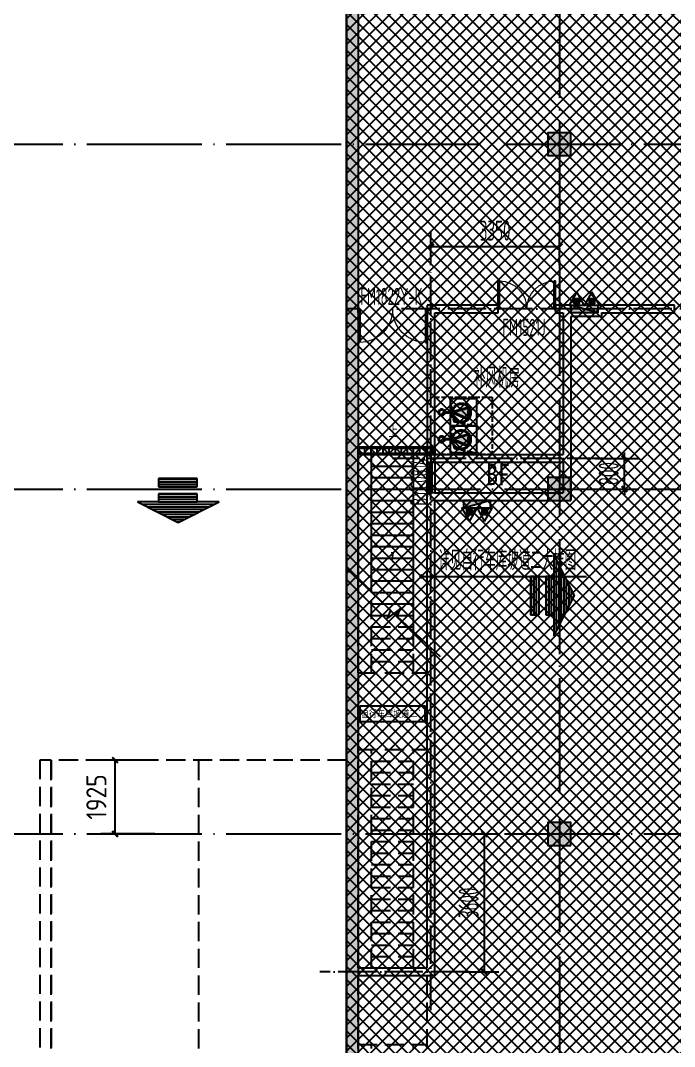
# Model space of a CAD drawing. Extents: x -473190 to 2138458, y -81875 to 2633646.
# Drawn here: x -86048 to -68998, y 23262 to 50038 of the extents above; entities that cross this region are included whole.
import ezdxf

# ---------------------------------------------------------------- set-up
doc = ezdxf.new("R2010")
doc.units = 0
doc.header["$LTSCALE"] = 1000
for name, pattern in [('DASH', [0.35, 0.25, -0.1]), ('DOTE', [2.42, 2, -0.2, 0.02, -0.2]), ('排水', [1.1, 1, -0.1])]:
    doc.linetypes.add(name, pattern=pattern)
for name, color, linetype in [('03小品', 2, 'Continuous'), ('A-COLUMN', 2, 'Continuous'), ('A-ROOM_NAME', 23, 'Continuous'), ('A-STAIR', 3, 'Continuous'), ('A-WALL', 2, 'Continuous'), ('A-WINDOW', 4, 'Continuous'), ('DIM_LEAD', 3, 'Continuous'), ('DIM_SYMB', 3, 'Continuous'), ('DOOR_FIRE', 4, 'Continuous'), ('DOOR_FIRE_TEXT', 7, 'Continuous'), ('DOTE', 1, 'DOTE'), ('PUB_DIM', 3, 'Continuous'), ('PUB_HATCH', 8, 'Continuous'), ('PUB_TEXT', 7, 'Continuous'), ('W-EQUIP_消火栓', 7, 'Continuous'), ('W-EQUIP_灭火器', 7, 'Continuous'), ('WINDOW', 4, 'Continuous'), ('WINDOW_TEXT', 7, 'Continuous'), ('索引线', 252, 'Continuous'), ('集水坑', 4, 'Continuous'), ('雨棚投影', 147, 'Continuous')]:
    doc.layers.add(name, color=color, linetype=linetype)
doc.layers.add('GPS-污水', color=2, linetype='排水', lineweight=40)
doc.styles.add('8B2_01', font='simhei.ttf', dxfattribs={"width": 0.8})
doc.styles.add('8B2_02', font='tssdeng.shx', dxfattribs={"width": 0.6, "bigfont": 'TSSDCHN.shx'})
doc.styles.add('_TCH_DIM', font='SIMPLEX', dxfattribs={"bigfont": 'GBCBIG'})
doc.styles.add('_TCH_DIM_T3', font='tssdeng.shx', dxfattribs={"width": 0.564706, "bigfont": '@@@tssdchn.shx'})
doc.styles.add('_TCH_WINDOW', font='tssdeng.shx', dxfattribs={"width": 0.8, "height": 3.5, "bigfont": 'tssdchn.shx'})
doc.styles.get("Standard").update_dxf_attribs({"font": 'gbenor.shx', "bigfont": 'gbcbig.shx'})
doc.styles.add('STANDARD_T3', font='gbenor.shx', dxfattribs={"bigfont": 'gbcbig.shx'})
doc.dimstyles.new('_TCH_ARCH&&150', dxfattribs={"dimtxt": 525, "dimasz": 150, "dimexe": 375, "dimexo": 450, "dimgap": 150, "dimtad": 1, "dimdec": 0, "dimzin": 0, "dimdsep": 46, "dimtxsty": '_TCH_DIM_T3', "dimblk": 'ARCHTICK', "dimcen": 0.09, "dimclrt": 7, "dimazin": 2, "dimtfac": 1, "dimtdec": 0, "dimtix": 1, "dimtmove": 2, "dimatfit": 3, "dimfxl": 0, "dimtolj": 1, "dimtzin": 0, "dimarcsym": 0})
doc.dimstyles.new('STANDARD&&150', dxfattribs={"dimtxt": 525, "dimasz": 150, "dimexe": 375, "dimexo": 450, "dimgap": 225, "dimtad": 1, "dimdec": 0, "dimzin": 0, "dimdsep": 46, "dimtxsty": 'STANDARD_T3', "dimblk": 'ARCHTICK', "dimcen": 0.09, "dimadec": 0, "dimazin": 0, "dimtfac": 1, "dimtdec": 0, "dimtix": 1, "dimtmove": 2, "dimatfit": 3, "dimfxl": 0, "dimtolj": 1, "dimtzin": 0, "dimarcsym": 0})
pattern_1 = [(180, (1311608.96, -1168846.2), (8e-15, -101.6), [])]

# ---------------------------------------------------------------- blocks, each defined once
blk = doc.blocks.new('坡道')
at = {"layer": '雨棚投影', "linetype": 'DASH', "lineweight": -3, "ltscale": 2}
blk.add_line((-138368, -493850), (-175993, -493851), dxfattribs=at)
for points in [[(-138368, -490000), (-175993, -490001), (-175993, -497701), (-138368, -497700)], [(-138368, -498000), (-138368, -497701), (-175993, -497701), (-175993, -498000)]]:
    blk.add_lwpolyline(points, close=True, dxfattribs=at)
blk = doc.blocks.new('自行车坡道')
at = {"layer": 'A-STAIR'}
for p, q in [((-72448, -339871), (-67495, -339871)), ((-67495, -341671), (-67495, -339871)), ((-72119, -340221), (-67495, -340221)), ((-71995, -340353), (-71995, -340221)), ((-71695, -340638), (-71695, -340221)), ((-71395, -340993), (-71395, -340221)), ((-71095, -341321), (-71095, -340221)), ((-70795, -341321), (-70795, -340221)), ((-70495, -341321), (-70495, -340221)), ((-70195, -341321), (-70195, -340221)), ((-69895, -341321), (-69895, -340221)), ((-69595, -341321), (-69595, -340221)), ((-69295, -341321), (-69295, -340221)), ((-68995, -341321), (-68995, -340221)), ((-68695, -341321), (-68695, -340221)), ((-68395, -341321), (-68395, -340221)), ((-68095, -341321), (-68095, -340221)), ((-67795, -341321), (-67795, -340221)), ((-71095, -341321), (-67495, -341321)), ((-70759, -341671), (-67495, -341671))]:
    blk.add_line(p, q, dxfattribs=at)
at = {"layer": 'DIM_SYMB'}
blk.add_lwpolyline([(-72776, -339521), (-71718, -340648), (-71513, -340560), (-71768, -340902), (-71564, -340812), (-70507, -341939)], dxfattribs=at)
at = {"layer": '雨棚投影', "color": 252, "linetype": 'DASH', "lineweight": -3, "ltscale": 2}
for p, q in [((-96295, -339871), (-72448, -339871)), ((-82895, -341671), (-82895, -339871)), ((-80895, -341671), (-80895, -339871)), ((-75195, -341671), (-75195, -339871)), ((-73195, -341671), (-73195, -339871)), ((-88595, -340221), (-82895, -340221)), ((-80895, -340221), (-75195, -340221)), ((-80595, -341321), (-80595, -340221)), ((-80295, -341321), (-80295, -340221)), ((-79995, -341321), (-79995, -340221)), ((-79695, -341321), (-79695, -340221)), ((-79395, -341321), (-79395, -340221)), ((-79095, -341321), (-79095, -340221)), ((-78795, -341321), (-78795, -340221)), ((-78495, -341321), (-78495, -340221)), ((-78195, -341321), (-78195, -340221)), ((-77895, -341321), (-77895, -340221)), ((-77595, -341321), (-77595, -340221)), ((-77295, -341321), (-77295, -340221)), ((-76995, -341321), (-76995, -340221)), ((-76695, -341321), (-76695, -340221)), ((-76395, -341321), (-76395, -340221)), ((-76095, -341321), (-76095, -340221)), ((-75795, -341321), (-75795, -340221)), ((-75495, -341321), (-75495, -340221)), ((-73195, -340221), (-72119, -340221)), ((-72895, -341321), (-72895, -340221)), ((-72595, -341321), (-72595, -340221)), ((-72295, -341321), (-72295, -340221)), ((-71995, -341321), (-71995, -340353)), ((-71695, -341321), (-71695, -340869)), ((-71395, -341321), (-71395, -340993)), ((-88595, -341321), (-82895, -341321)), ((-80895, -341321), (-75195, -341321)), ((-73195, -341321), (-71095, -341321)), ((-96295, -341671), (-70759, -341671))]:
    blk.add_line(p, q, dxfattribs=at)
blk = doc.blocks.new('$SB01_1')
h = blk.add_hatch(color=256)
h.dxf.hatch_style = 1
h.paths.add_polyline_path([(-0.381, -0.323), (0.5, 0), (-0.381, 0.323)])
h.paths.add_polyline_path([(0, 0), (0.002, 0), (0.002, 0.001), (0, 0.001)], flags=24)
h.paths.add_polyline_path([(0, -0.002), (0.003, -0.002), (0.003, -0.001), (0, -0.001)], flags=24)
h.paths.add_polyline_path([(0, -0.003), (0.003, -0.003), (0.003, -0.002), (0, -0.002)], flags=24)
for p, q in [((0.5, 0), (-0.381, 0.323)), ((-0.381, 0.323), (-0.381, -0.323)), ((0.5, 0), (-0.381, -0.323))]:
    blk.add_line(p, q)
blk.add_circle((0, 0), 0.5)
at = {"flags": 1}
for tag, p in [('UNIT', (0, 0)), ('SPEC', (0, -0.002)), ('WHAT', (0, -0.003))]:
    blk.add_attdef(tag, p, '', height=0.001, dxfattribs=at)
blk = doc.blocks.new('人防集水坑')
at = {"layer": 'GPS-污水', "linetype": '排水'}
for p, q in [((307486, 701151), (307284, 701151)), ((307486, 700451), (307284, 700451))]:
    blk.add_line(p, q, dxfattribs=at)
for centre in [(307561, 701151), (307561, 700451)]:
    blk.add_circle(centre, 75, dxfattribs=at)
at = {"layer": '集水坑', "linetype": 'DASH', "ltscale": 0.5}
blk.add_lwpolyline([(306241, 700051), (306241, 701551), (307741, 701551), (307741, 700051)], close=True, dxfattribs=at)
at = {"layer": '集水坑', "linetype": 'Continuous', "ltscale": 0.5}
for points in [[(306641, 701501), (306641, 700801), (307341, 700801), (307341, 701501)], [(306641, 700801), (306641, 700101), (307341, 700101), (307341, 700801)]]:
    blk.add_lwpolyline(points, close=True, dxfattribs=at)
at = {"layer": '集水坑', "linetype": 'DASH', "ltscale": 0.5}
for points in [[(307341, 700801), (307237, 701397), (306641, 701501)], [(307347, 700101), (307243, 700697), (306647, 700801)]]:
    blk.add_lwpolyline(points, dxfattribs=at)
at = {"layer": 'GPS-污水', "linetype": '排水', "xscale": -480.0000000000002, "yscale": 480.0000000000002, "zscale": 480.0000000000002, "rotation": 176.2535374729293}
for p in [(307045, 701164, 0), (307045, 700464, 0)]:
    blk.add_blockref('$SB01_1', p, dxfattribs=at)
blk = doc.blocks.new('A$C3672542B')
at = {"layer": '集水坑', "linetype": 'Continuous', "rotation": 180}
blk.add_blockref('人防集水坑', (321974.7, 553032.5), dxfattribs=at)
blk = doc.blocks.new('TH66')
h = blk.add_hatch()
h.set_pattern_fill('ANSI31', color=246, scale=64, angle=135, style=0)
h.set_pattern_definition(pattern_1)
h.paths.add_polyline_path([(1277447, 511619), (1277447, 511948), (1278305, 511948), (1276651, 512782), (1274986, 511948), (1275880, 511948), (1275880, 511619)])
h = blk.add_hatch()
h.set_pattern_fill('ANSI31', color=246, scale=64, angle=135, style=0)
h.set_pattern_definition(pattern_1)
h.paths.add_polyline_path([(1277447, 510999), (1277447, 511335), (1275880, 511335), (1275880, 510999)])
at = {"color": 2}
for p, q in [((1276651, 512782), (1274986, 511948)), ((1278305, 511948), (1276651, 512782)), ((1274986, 511948), (1275880, 511948)), ((1275880, 511948), (1275880, 511619)), ((1277447, 511948), (1278305, 511948)), ((1277447, 511619), (1277447, 511948)), ((1275880, 511619), (1277447, 511619)), ((1275880, 511335), (1277447, 511335)), ((1275880, 511335), (1275880, 510999)), ((1277447, 510999), (1277447, 511335)), ((1275880, 510999), (1277447, 510999))]:
    blk.add_line(p, q, dxfattribs=at)
blk = doc.blocks.new('A$C145B3C7C')
at = {"xscale": 0.6400000000000001, "yscale": 0.6400000000000001, "zscale": 0.6400000000000001}
for p, rotation in [((818466, 204157), 180), ((-316442, 691125), 270)]:
    blk.add_blockref('TH66', p, dxfattribs=dict(at, rotation=rotation))
blk = doc.blocks.new('A$C4F5A101F')
at = {"layer": 'DOTE', "color": 127, "linetype": 'DOTE', "ltscale": 1.5}
for p, q in [((-279889.7, 16373.7), (-279889.7, -213765.2)), ((-274639.7, 16373.7), (-274639.7, -213765.2))]:
    blk.add_line(p, q, dxfattribs=at)
at = {"layer": 'DOTE', "color": 16, "linetype": 'DOTE', "ltscale": 1.5}
for p, q in [((-297848.4, -111257.4), (-173939.7, -111257.4)), ((-297848.4, -120257.4), (-173939.7, -120257.4)), ((-297848.4, -129257.4), (-173939.7, -129257.4))]:
    blk.add_line(p, q, dxfattribs=at)
blk = doc.blocks.new('_ArchTick')
at = {"color": 0, "linetype": 'ByBlock', "const_width": 0.4}
blk.add_lwpolyline([(-0.5, -0.5), (0.5, 0.5)], dxfattribs=at)
blk = doc.blocks.new('*D5468')
at = {"layer": 'Defpoints', "color": 0, "transparency": 16777216}
for p in [(-16489, -102500), (-15277, -102500), (-16489, -103300)]:
    blk.add_point(p, dxfattribs=at)
at = {"layer": 'PUB_DIM', "color": 0, "lineweight": -2, "transparency": 16777216}
for p, q in [((-16039, -102500), (-14902, -102500)), ((-15277, -102500), (-15277, -102350)), ((-15277, -103300), (-15277, -102500)), ((-16039, -103300), (-14902, -103300)), ((-15277, -103300), (-15277, -103450))]:
    blk.add_line(p, q, dxfattribs=at)
at = {"layer": 'PUB_DIM', "color": 0, "lineweight": -2, "transparency": 16777216, "xscale": 150, "yscale": 150, "zscale": 150}
for p, rotation in [((-15277, -102500), 270), ((-15277, -103300), 90)]:
    blk.add_blockref('_ArchTick', p, dxfattribs=dict(at, rotation=rotation))
at = {"layer": 'PUB_DIM', "color": 7, "transparency": 16777216, "insert": (-15690, -102900), "char_height": 525, "attachment_point": 5, "rotation": 90, "style": '_TCH_DIM_T3'}
blk.add_mtext('\\A1;800', dxfattribs=at)
blk = doc.blocks.new('*D5471')
at = {"layer": 'Defpoints', "color": 0, "transparency": 16777216}
for p in [(-16975, -96970), (-20325, -97906), (-16975, -97906)]:
    blk.add_point(p, dxfattribs=at)
at = {"layer": 'PUB_DIM', "color": 0, "lineweight": -2, "transparency": 16777216}
for p, q in [((-20325, -97456), (-20325, -96595)), ((-16975, -97456), (-16975, -96595)), ((-20325, -96970), (-16975, -96970))]:
    blk.add_line(p, q, dxfattribs=at)
at = {"layer": 'PUB_DIM', "color": 0, "lineweight": -2, "transparency": 16777216, "xscale": 150, "yscale": 150, "zscale": 150, "rotation": 180}
blk.add_blockref('_ArchTick', (-20325, -96970), dxfattribs=at)
at = {"layer": 'PUB_DIM', "color": 0, "lineweight": -2, "transparency": 16777216, "xscale": 150, "yscale": 150, "zscale": 150}
blk.add_blockref('_ArchTick', (-16975, -96970), dxfattribs=at)
at = {"layer": 'PUB_DIM', "color": 7, "transparency": 16777216, "insert": (-18650, -96557), "char_height": 525, "attachment_point": 5, "style": '_TCH_DIM_T3'}
blk.add_mtext('\\A1;3350', dxfattribs=at)
blk = doc.blocks.new('*D5476')
at = {"layer": 'Defpoints', "color": 0, "transparency": 16777216}
for p in [(-19900, -112300), (-18930, -112300), (-19900, -115900)]:
    blk.add_point(p, dxfattribs=at)
at = {"layer": 'PUB_DIM', "color": 0, "lineweight": -2, "transparency": 16777216}
for p, q in [((-19450, -112300), (-18555, -112300)), ((-18930, -115900), (-18930, -112300)), ((-19450, -115900), (-18555, -115900))]:
    blk.add_line(p, q, dxfattribs=at)
at = {"layer": 'PUB_DIM', "color": 0, "lineweight": -2, "transparency": 16777216, "xscale": 150, "yscale": 150, "zscale": 150}
for p, rotation in [((-18930, -112300), 90), ((-18930, -115900), 270)]:
    blk.add_blockref('_ArchTick', p, dxfattribs=dict(at, rotation=rotation))
at = {"layer": 'PUB_DIM', "color": 7, "transparency": 16777216, "insert": (-19342, -114100), "char_height": 525, "attachment_point": 5, "rotation": 90, "style": '_TCH_DIM_T3'}
blk.add_mtext('\\A1;3600', dxfattribs=at)
blk = doc.blocks.new('A$C5C451EB0')
at = {"layer": '03小品'}
h = blk.add_hatch(dxfattribs=at)
h.set_pattern_fill('ANSI31', color=8, scale=100, angle=495, style=0)
h.set_pattern_definition([(180, (-767005.92, 3086967.97), (-1e-13, -158.75), [])])
h.paths.add_polyline_path([(-170, -170), (-30, -170), (-30, 1770), (-170, 1770)])
at = {"layer": '03小品', "color": 4}
blk.add_lwpolyline([(0, 367), (0, -200), (-200, -200), (-200, 1800), (0, 1800), (0, 367)], dxfattribs=at)
blk.add_lwpolyline([(-30, 367), (-30, -170), (-170, -170), (-170, 1770), (-30, 1770)], close=True, dxfattribs=at)
at = {"layer": '雨棚投影', "linetype": 'DASH', "lineweight": -3, "ltscale": 2}
blk.add_line((0, 1800), (0, -200), dxfattribs=at)
blk = doc.blocks.new('$TwtSys$00000434')
for p, q in [((-0.5, 0.5), (-0.5, -0.5)), ((-0.5, -0.5), (0.5, 0.5)), ((0.5, 0.5), (-0.5, 0.5)), ((0.5, -0.5), (0.5, 0.5)), ((-0.5, -0.5), (0.5, -0.5))]:
    blk.add_line(p, q)
blk.add_solid([(0.5, -0.5), (0.5, 0.5), (-0.5, -0.5)])
blk = doc.blocks.new('$TwtSys$00000546')
h = blk.add_hatch()
h.set_pattern_fill('ANSI31', color=256, scale=200, style=0)
h.set_pattern_definition([(45, (-38543.802, -6670.83), (-17.67767, 17.67767), [])])
h.paths.add_polyline_path([(-65, 174), (65, 174), (65, 44), (-65, 44)])
for points in [[(0, 344), (-198, 0), (198, 0)], [(-65, 174), (65, 174), (65, 44), (-65, 44)]]:
    blk.add_lwpolyline(points, close=True)
blk = doc.blocks.new('_FZH')
blk.add_lwpolyline([(-0.5, -0.5), (0.5, -0.5), (0.5, 0.5), (-0.5, 0.5)], close=True)
at = {"layer": 'PUB_HATCH'}
blk.add_solid([(-0.5, -0.5), (0.5, -0.5), (-0.5, 0.5), (0.5, 0.5)], dxfattribs=at)
blk = doc.blocks.new('zzzzzzzzzzzzzzzz')
at = {"layer": 'PUB_HATCH'}
for points in [[(-95459, -220260), (-95459, -287560), (-95159, -287560), (-95159, -220260)], [(-95459, -287560), (-95459, -319260), (-95159, -319260), (-95159, -287560)]]:
    blk.add_hatch(color=256, dxfattribs=at).paths.add_polyline_path(points)
at = {"layer": 'A-WALL'}
for p, q in [((-95459, -220260), (-95459, -287560)), ((-95159, -220260), (-95159, -287560)), ((-95459, -287560), (-95459, -319260)), ((-95159, -287560), (-95459, -287560)), ((-95159, -287560), (-95159, -319260))]:
    blk.add_line(p, q, dxfattribs=at)
at = {"layer": 'A-COLUMN', "xscale": 600, "yscale": 600, "zscale": 600, "rotation": 90}
for p in [(-89909, -283260), (-89909, -292260), (-89909, -301260)]:
    blk.add_blockref('_FZH', p, dxfattribs=at)
blk = doc.blocks.new('ADFASDF')
h = blk.add_hatch()
h.set_pattern_fill('ANSI37', color=8, scale=150)
h.set_pattern_definition([(45, (0, 0), (-168.3798, 168.3798), []), (135, (0, 0), (-168.3798, -168.3798), [])])
h.paths.add_polyline_path([(521397, 239186), (521397, 224886), (539697, 224886), (539697, 169261), (524947, 169261), (524947, 171211), (527822, 171211), (527922, 176611), (501318, 176611), (501125, 109884), (530547, 109887), (530547, 107449), (538188, 100503), (536147, 98236), (540086, 94690), (517812, 69953), (517812, 59790), (482108, 20136), (405247, 20136), (405247, 26086), (391997, 40436), (391997, 64736), (399997, 64738), (399997, 239186), (409022, 239186)])
blk.add_lwpolyline([(501318, 176611), (501125, 109884), (530547, 109887), (530547, 107449), (538188, 100503), (536147, 98236), (540086, 94690), (517812, 69953), (517812, 59790), (482108, 20136), (405247, 20136), (405247, 26086), (391997, 40436), (391997, 64736), (399997, 64738), (399997, 239186)])
blk = doc.blocks.new('*D3565')
at = {"layer": 'Defpoints', "color": 0, "transparency": 16777216}
for p in [(-83582, 30736), (-82098, 30736), (-82098, 28811)]:
    blk.add_point(p, dxfattribs=at)
at = {"layer": 'PUB_DIM', "color": 0, "lineweight": -2, "transparency": 16777216}
for p, q in [((-82548, 30736), (-83957, 30736)), ((-83582, 28811), (-83582, 30736)), ((-82548, 28811), (-83957, 28811))]:
    blk.add_line(p, q, dxfattribs=at)
at = {"layer": 'PUB_DIM', "color": 0, "lineweight": -2, "transparency": 16777216, "xscale": 150, "yscale": 150, "zscale": 150}
for p, rotation in [((-83582, 30736), 90), ((-83582, 28811), 270)]:
    blk.add_blockref('_ArchTick', p, dxfattribs=dict(at, rotation=rotation))
at = {"layer": 'PUB_DIM', "color": 0, "transparency": 16777216, "insert": (-84070, 29773), "char_height": 525, "attachment_point": 5, "rotation": 90, "style": 'STANDARD_T3'}
blk.add_mtext('\\A1;1925', dxfattribs=at)
blk = doc.blocks.new('$DorLib2D$00000002')
for p, q in [((-0.5, 0), (-0.5, 0.4875)), ((-0.475, 0.4875), (-0.5, 0.4875)), ((-0.475, 0), (-0.475, 0.4875)), ((0.475, 0), (0.475, 0.4875)), ((0.475, 0.4875), (0.5, 0.4875)), ((0.5, 0), (0.5, 0.4875)), ((-0.5, 0), (-0.475, 0)), ((0.5, 0), (0.475, 0))]:
    blk.add_line(p, q)
at = {"lineweight": 13}
for centre, start, end in [((-0.4875, 0), 0, 88.53072), ((0.4875, 0), 91.46928, 180)]:
    blk.add_arc(centre, 0.4875, start, end, dxfattribs=at)
blk = doc.blocks.new('$WINLIB2D$00000039')
at = {"color": 0}
for points in [[(-0.5, 0.5), (-0.5, -0.5)], [(0.5, 0.5), (-0.5, 0.5)], [(0.5, -0.5), (0.5, 0.5)], [(-0.5, 0.167), (0.5, 0.167)], [(-0.452, -0.167), (-0.5, 0.084)], [(-0.384, -0.167), (-0.448, 0.167)], [(-0.316, -0.167), (-0.38, 0.167)], [(-0.248, -0.167), (-0.312, 0.167)], [(-0.18, -0.167), (-0.244, 0.167)], [(-0.112, -0.167), (-0.176, 0.167)], [(-0.044, -0.167), (-0.108, 0.167)], [(0.024, -0.167), (-0.04, 0.167)], [(0.092, -0.167), (0.028, 0.167)], [(0.16, -0.167), (0.096, 0.167)], [(0.228, -0.167), (0.164, 0.167)], [(0.296, -0.167), (0.232, 0.167)], [(0.364, -0.167), (0.3, 0.167)], [(0.432, -0.167), (0.368, 0.167)], [(0.5, -0.167), (0.436, 0.167)], [(-0.5, -0.167), (0.5, -0.167)], [(0.5, -0.5), (-0.5, -0.5)]]:
    blk.add_lwpolyline(points, dxfattribs=at)
blk = doc.blocks.new('A$C2B5B1B2C')
at = {"layer": 'DOTE', "linetype": 'DOTE', "ltscale": 0.5}
for p, q in [((-20325, -116900), (-20325, -97600)), ((475, -98600), (-21325, -98600)), ((-15775, -102500), (-21325, -102500)), ((-19325, -115900), (-23225, -115900))]:
    blk.add_line(p, q, dxfattribs=at)
at = {"layer": 'PUB_DIM'}
for p1, p2, distance, picture, middle in [((-20325, -97906.2), (-16975, -97906.2), 936.6, '*D5471', (-18650, -96557.1)), ((-16488.7, -103300), (-16488.7, -102500), -1211.6, '*D5468', (-15689.6, -102900)), ((-19900.4, -115900), (-19900.4, -112300), -970.4, '*D5476', (-19342.4, -114100))]:
    dim = blk.add_aligned_dim(p1=p1, p2=p2, distance=distance, dimstyle='_TCH_ARCH&&150', dxfattribs=at)
    dim.commit()
    dim.dimension.update_dxf_attribs({"geometry": picture, "text_midpoint": middle})

msp = doc.modelspace()

# ---------------------------------------------------------------- hatches: boundary and pattern name
at = {"layer": 'PUB_HATCH'}
for points in [[(-77247.7, 109810.6), (-77547.7, 109810.6), (-77547.7, 42510.6), (-77247.7, 42510.6)], [(-77247.7, 42510.6), (-77547.7, 42510.6), (-77547.7, 10810.6), (-77247.7, 10810.6)]]:
    msp.add_hatch(color=256, dxfattribs=at).paths.add_polyline_path(points)

# ---------------------------------------------------------------- linework, layer by layer
at = {"color": 1}
msp.add_lwpolyline([(-77197.7, 32140), (-77197.7, 31740), (-75497.7, 31740), (-75497.7, 32140), (-77197.7, 32140)], dxfattribs=at)
at = {"layer": 'A-WALL'}
for p, q in [((-77547.7, 109810.6), (-77547.7, 42510.6)), ((-77247.7, 109810.6), (-77247.7, 42510.6)), ((-77247.7, 42410.6), (-77247.7, 42610.6)), ((-75347.7, 42610.6), (-75447.7, 42610.6)), ((-75447.7, 42610.6), (-75447.7, 42410.6)), ((-73597.7, 42610.6), (-75347.7, 42610.6)), ((-73597.7, 42410.6), (-73597.7, 42610.6)), ((-71697.7, 42610.6), (-72097.7, 42610.6)), ((-72097.7, 42610.6), (-72097.7, 42410.6)), ((-71697.7, 42610.6), (-71697.7, 42410.6)), ((-70997.7, 42610.6), (-70997.7, 42410.6)), ((-68997.7, 42610.6), (-70997.7, 42610.6)), ((-68997.7, 42410.6), (-68997.7, 42610.6)), ((-77547.7, 42510.6), (-77547.7, 10810.6)), ((-77247.7, 42510.6), (-77247.7, 10810.6)), ((-75447.7, 42410.6), (-75447.7, 38510.6)), ((-75247.7, 42410.6), (-73597.7, 42410.6)), ((-75247.7, 38510.6), (-75247.7, 42410.6)), ((-72097.7, 42410.6), (-71897.7, 42410.6)), ((-71897.7, 42410.6), (-71897.7, 42360.6)), ((-71897.7, 42360.6), (-71897.7, 38710.6)), ((-70997.7, 42410.6), (-71697.7, 42410.6)), ((-70897.7, 42310.6), (-71697.7, 42310.6)), ((-71697.7, 42310.6), (-71697.7, 38610.6)), ((-70897.7, 42410.6), (-70897.7, 42310.6)), ((-70897.7, 42410.6), (-68997.7, 42410.6)), ((-75347.7, 38710.6), (-71897.7, 38710.6)), ((-75347.7, 38710.6), (-75347.7, 38510.6)), ((-71697.7, 38610.6), (-71697.7, 37510.6)), ((-75447.7, 38510.6), (-75247.7, 38510.6)), ((-75347.7, 38510.6), (-71897.7, 38510.6)), ((-71897.7, 38510.6), (-71897.7, 37710.6)), ((-75247.7, 37710.6), (-75447.7, 37710.6)), ((-75447.7, 37710.6), (-75447.7, 37610.6)), ((-75447.7, 25310.6), (-75447.7, 37610.6)), ((-75247.7, 37710.6), (-71897.7, 37710.6)), ((-75247.7, 37510.6), (-71697.7, 37510.6)), ((-75247.7, 25110.6), (-75247.7, 37510.6)), ((-77247.7, 25310.6), (-75447.7, 25310.6)), ((-77247.7, 25310.6), (-77247.7, 25110.6)), ((-77247.7, 25110.6), (-75247.7, 25110.6))]:
    msp.add_line(p, q, dxfattribs=at)
at = {"layer": 'DIM_LEAD'}
for p, q in [((-75594.2, 35529.3), (-74639.4, 35529.3)), ((-75594.2, 35529.3), (-74639.4, 35529.3)), ((-75594.2, 35529.3), (-74639.4, 35529.3)), ((-75594.2, 35529.3), (-74639.4, 35529.3)), ((-74639.4, 35529.3), (-71293.8, 35529.3))]:
    msp.add_line(p, q, dxfattribs=at)
at = {"layer": 'DIM_LEAD', "const_width": 60}
msp.add_lwpolyline([(-75624.2, 35529.3, 1), (-75564.2, 35529.3, 1)], format="xyb", close=True, dxfattribs=at)
msp.add_lwpolyline([(-75624.2, 35529.3, 1), (-75564.2, 35529.3, 1)], format="xyb", close=True, dxfattribs=at)
msp.add_lwpolyline([(-75624.2, 35529.3, 1), (-75564.2, 35529.3, 1)], format="xyb", close=True, dxfattribs=at)
msp.add_lwpolyline([(-75624.2, 35529.3, 1), (-75564.2, 35529.3, 1)], format="xyb", close=True, dxfattribs=at)
at = {"layer": 'DIM_SYMB'}
msp.add_lwpolyline([(-76347.7, 38711.7, 0, 0, 0), (-76347.7, 35870, 0, 80, 0), (-76347.7, 36170, 0, 0, 0)], format="xyseb", dxfattribs=at)

# ---------------------------------------------------------------- block references
for name, p in [('A$C145B3C7C', (-83346.8, 160964.8)), ('A$C3672542B', (-89481.4, 187228.8)), ('ADFASDF', (-477545, -71625.7)), ('A$C2B5B1B2C', (-55022.7, 141110.6))]:
    msp.add_blockref(name, p)
for name, p, rotation in [('A$C5C451EB0', (-75447.7, 38910.6), 90), ('坡道', (412452.6, -145257), 270)]:
    msp.add_blockref(name, p, dxfattribs=dict(rotation=rotation))
at = {"xscale": -1, "rotation": 270}
msp.add_blockref('自行车坡道', (264422.8, 106205.5), dxfattribs=at)
at = {"layer": 'A-WINDOW'}
ref = msp.add_blockref('$DorLib2D$00000002', (-76347.7, 42510.6), dxfattribs=dict(at, xscale=1800, yscale=-1800, zscale=200))
ref.add_attrib('A', 'FM1822Y-K', (-77188, 42615.2), dxfattribs={"layer": 'DOOR_FIRE_TEXT', "height": 446.25, "style": '_TCH_WINDOW', "width": 0.564706})
at = {"layer": 'DOOR_FIRE'}
ref = msp.add_blockref('$DorLib2D$00000002', (-72847.7, 42510.6), dxfattribs=dict(at, xscale=-1500, yscale=1500, zscale=200))
ref.add_attrib('A', 'FM1521J', (-73487.4, 41807.6), dxfattribs={"layer": 'DOOR_FIRE_TEXT', "height": 446.25, "style": '_TCH_WINDOW', "width": 0.564706})
at = {"layer": 'W-EQUIP_消火栓', "yscale": 200, "zscale": 700}
for p, xscale, rotation in [((-71347.7, 42510.6), -700, 359.9999999999923), ((-74145.4, 37410.6), 700, 180)]:
    msp.add_blockref('$TwtSys$00000434', p, dxfattribs=dict(at, xscale=xscale, rotation=rotation))
at = {"layer": 'W-EQUIP_灭火器'}
for p in [(-71546.1, 42610.6), (-71149.3, 42610.6)]:
    msp.add_blockref('$TwtSys$00000546', p, dxfattribs=at)
at = {"layer": 'W-EQUIP_灭火器', "rotation": 180}
for p in [(-74343.8, 37310.6), (-73947, 37310.6)]:
    msp.add_blockref('$TwtSys$00000546', p, dxfattribs=at)
at = {"layer": 'WINDOW'}
ref = msp.add_blockref('$WINLIB2D$00000039', (-75347.7, 38110.6), dxfattribs=dict(at, xscale=800, yscale=-200, zscale=800, rotation=90))
ref.add_attrib('A', 'BYC0814', (-75433.9, 37380.9), dxfattribs={"layer": 'WINDOW_TEXT', "height": 446.25, "rotation": 90, "style": '_TCH_WINDOW', "width": 0.564706})
at = {"layer": '索引线', "color": 0}
msp.add_blockref('zzzzzzzzzzzzzzzz', (17910.9, 330071), dxfattribs=at)
at = {"layer": '雨棚投影', "linetype": 'DASH', "lineweight": -3, "ltscale": 2}
msp.add_blockref('A$C4F5A101F', (202642, 158068), dxfattribs=at)

# ---------------------------------------------------------------- texts
at = {"layer": 'A-ROOM_NAME', "style": '8B2_02', "width": 0.6}
msp.add_text('补风机房', height=525, dxfattribs=at).set_placement((-74225.5, 40453.6))
at = {"layer": 'A-ROOM_NAME', "color": 1, "style": '8B2_01', "width": 0.8}
for s, height, p in [('BF', 563.29, (-73904.1, 37908.8)), ('自行车库坡道二`', 187.76, (-77173.7, 31853.5))]:
    msp.add_text(s, height=height, dxfattribs=at).set_placement(p)
at = {"layer": 'PUB_TEXT', "style": '_TCH_DIM'}
msp.add_text('上', height=337.6, dxfattribs=at).set_placement((-76452, 39146.4))
at = {"layer": 'PUB_TEXT', "style": '8B2_02', "width": 0.6}
msp.add_text('详见自行车库坡道二大样图', height=525, dxfattribs=at).set_placement((-75151.9, 35686.8))

# ---------------------------------------------------------------- dimensions: what is measured, and where the dimension line sits
at = {"layer": 'PUB_DIM'}
dim = msp.add_aligned_dim(p1=(-82098.1, 28810.6), p2=(-82098.1, 30735.6), distance=1484.4, dimstyle='STANDARD&&150', dxfattribs=at)
dim.commit()
dim.dimension.update_dxf_attribs({"geometry": '*D3565', "text_midpoint": (-84070, 29773.1)})

doc.saveas('drawing.dxf')
